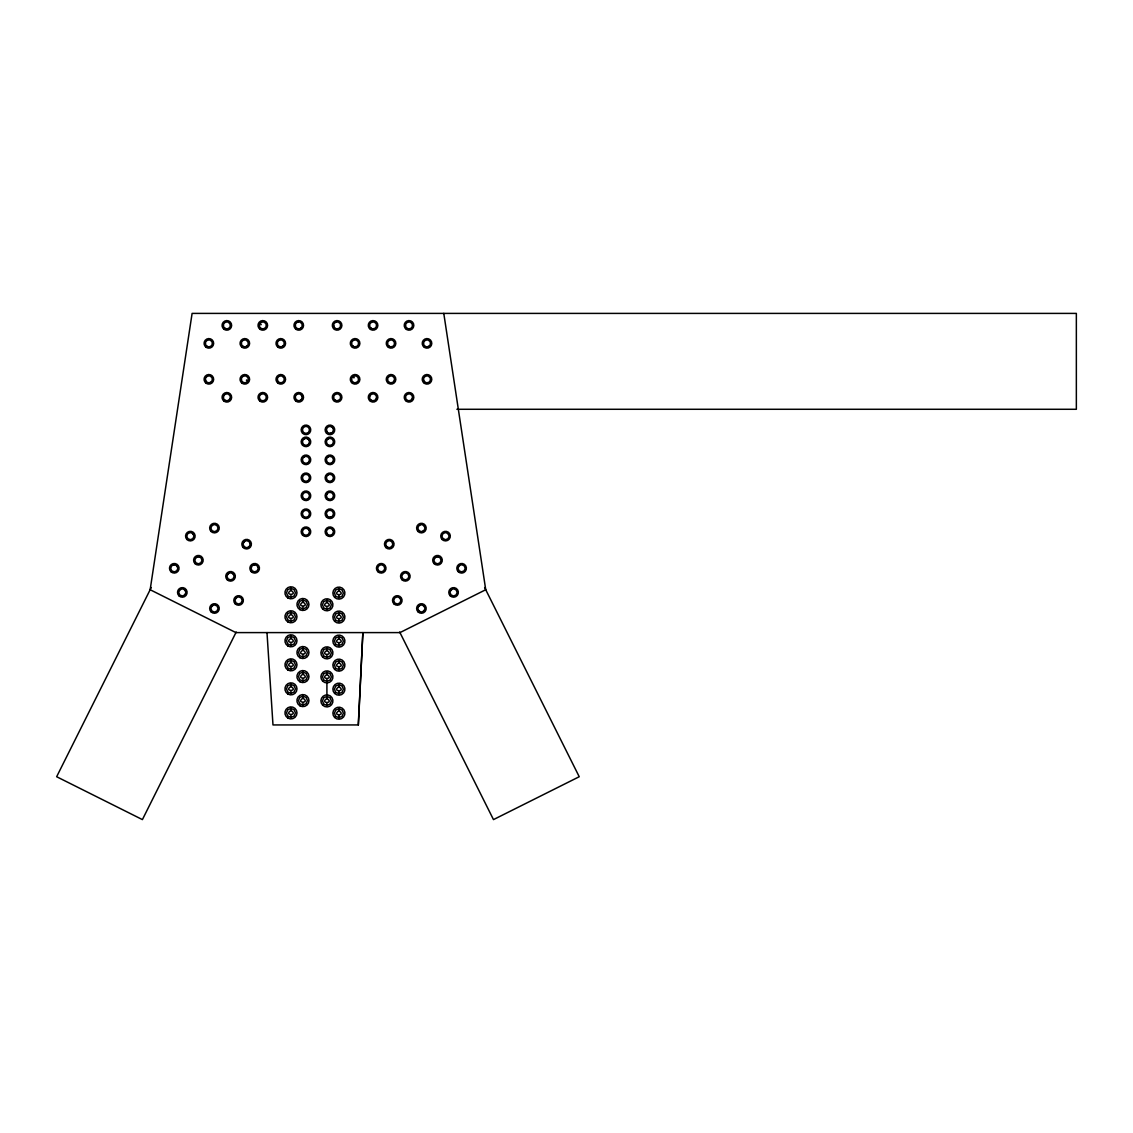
<?xml version="1.0" encoding="UTF-8"?>
<svg xmlns="http://www.w3.org/2000/svg" width="1133" height="1133" viewBox="0 0 1133 1133"><rect width="100%" height="100%" fill="white"/><g stroke="black" fill="none" stroke-linecap="round" stroke-linejoin="round"><path stroke-width="1.5" d="M358.382 724.936L362.872 632.596L358.269 724.936L272.982 724.936L266.991 632.596M304.154 438.74A3.597 3.597 0 0 0 303.417 439.307L302.369 441.856L303.417 444.391L305.952 445.439L308.488 444.391A3.597 3.597 0 0 0 309.068 443.654M308.488 444.391L309.536 441.856L308.488 439.321L305.952 438.273L303.417 439.321M304.154 456.712A3.597 3.597 0 0 0 303.417 457.293L302.369 459.828L303.417 462.363L305.952 463.425L308.488 462.363A3.597 3.597 0 0 0 309.068 461.627M308.488 462.363L309.536 459.828L308.488 457.293L305.952 456.245L303.417 457.293M308.488 480.35L309.536 477.814L308.488 475.265L305.952 474.217L303.417 475.265L302.369 477.814L303.417 480.35L305.952 481.398L308.488 480.35A3.597 3.597 0 0 0 309.068 479.613M327.38 439.321L326.332 441.856L327.38 444.391L329.93 445.439L332.465 444.391L333.513 441.856L332.465 439.321L329.93 438.273L327.38 439.321A3.583 3.583 0 0 1 328.131 438.74M308.488 498.322L309.536 495.787L308.488 493.252L305.952 492.204L303.417 493.252L302.369 495.787L303.417 498.322L305.952 499.37L308.488 498.322A3.597 3.597 0 0 0 309.068 497.585M328.131 456.726A3.583 3.583 0 0 0 327.38 457.293L326.332 459.828L327.38 462.363L329.93 463.425L332.465 462.363A3.583 3.583 0 0 0 333.031 461.627M332.465 462.363L333.513 459.828L332.465 457.293L329.93 456.245L327.38 457.293M328.131 474.699A3.583 3.583 0 0 0 327.38 475.265L326.332 477.814L327.38 480.35L329.93 481.398L332.465 480.35A3.583 3.583 0 0 0 333.031 479.599M332.465 480.35L333.513 477.814L332.465 475.265L329.93 474.217L327.38 475.265M151.241 587.531L56.65 776.728L142.404 819.598L236.216 631.987M329.93 492.204L327.38 493.252L326.332 495.787L327.38 498.322L329.93 499.37L332.465 498.322L333.513 495.787L332.465 493.252L329.93 492.204A3.583 3.583 0 0 1 330.85 492.317M174.27 564.687L171.734 565.749L170.686 568.284L171.734 570.82L174.27 571.868L176.805 570.82L177.853 568.284L176.805 565.749L174.27 564.687A3.597 3.597 0 0 0 173.335 564.815M329.93 517.356L332.465 516.294L333.513 513.759L332.465 511.224L329.93 510.176L327.38 511.224L326.332 513.759L327.38 516.294L329.93 517.356A3.583 3.583 0 0 0 330.85 517.229M254.67 564.687L252.135 565.749L251.073 568.284L252.135 570.82L254.67 571.868L257.205 570.82L258.253 568.284L257.205 565.749L254.67 564.687A3.597 3.597 0 0 0 253.735 564.815M290.954 588.324L287.796 589.642L286.493 592.8L287.796 595.958L290.954 597.261L294.113 595.958L295.43 592.8L294.113 589.642L290.954 588.324L290.954 590.392C299.041 595.604 282.882 595.604 290.954 590.392M302.936 600.008L299.778 601.311L298.475 604.47L299.778 607.628L302.936 608.931L306.108 607.628L307.411 604.47L306.108 601.311L302.936 600.008L302.936 602.076C311.023 607.274 294.863 607.274 302.936 602.076M338.894 588.636L335.736 589.953L334.433 593.111L335.736 596.27L338.894 597.573L342.053 596.27L343.37 593.111L342.053 589.953L338.894 588.636L338.894 590.718C346.981 595.916 330.822 595.916 338.894 590.718M290.954 612.302L287.796 613.604L286.493 616.763L287.796 619.921L290.954 621.238L294.113 619.921L295.43 616.763L294.113 613.604L290.954 612.302L290.954 614.369C299.041 619.567 282.882 619.567 290.954 614.369M326.913 600.32L323.755 601.623L322.452 604.781L323.755 607.939L326.913 609.257L330.071 607.939L331.374 604.781L330.071 601.623L326.913 600.32L326.913 602.388C335 607.585 318.826 607.585 326.913 602.388M338.894 612.613L335.736 613.916L334.433 617.074L335.736 620.233L338.894 621.55L342.053 620.233L343.37 617.074L342.053 613.916L338.894 612.613L338.894 614.681C346.981 619.878 330.822 619.878 338.894 614.681M290.954 636.335L287.796 637.638L286.493 640.796L287.796 643.955L290.954 645.258L294.113 643.955L295.43 640.796L294.113 637.638L290.954 636.335L290.954 638.403C299.041 643.601 282.882 643.601 290.954 638.403M302.936 648.062L299.778 649.379L298.475 652.537L299.778 655.695L302.936 656.998L306.108 655.695L307.411 652.537L306.108 649.379L302.936 648.062L302.936 650.144C311.023 655.341 294.863 655.341 302.936 650.144M338.894 636.647L335.736 637.95L334.433 641.108L335.736 644.266L338.894 645.583L342.053 644.266L343.37 641.108L342.053 637.95L338.894 636.647L338.894 638.715C346.981 643.912 330.822 643.912 338.894 638.715M290.954 660.369L287.796 661.672L286.493 664.83L287.796 667.988L290.954 669.291L294.113 667.988L295.43 664.83L294.113 661.672L290.954 660.369L290.954 662.437C299.041 667.634 282.882 667.634 290.954 662.437M326.913 648.373L323.755 649.691L322.452 652.849L323.755 656.007L326.913 657.31L330.071 656.007L331.374 652.849L330.071 649.691L326.913 648.373L326.913 650.455C335 655.653 318.826 655.653 326.913 650.455M302.936 672.096L299.778 673.413L298.475 676.571L299.778 679.729L302.936 681.032L306.108 679.729L307.411 676.571L306.108 673.413L302.936 672.096L302.936 674.163C311.023 679.375 294.863 679.375 302.936 674.163M338.894 660.681L335.736 661.984L334.433 665.142L335.736 668.3L338.894 669.603L342.053 668.3L343.37 665.142L342.053 661.984L338.894 660.681L338.894 662.748C346.981 667.946 330.822 667.946 338.894 662.748M290.954 684.389L287.796 685.706L286.493 688.864L287.796 692.022L290.954 693.325L294.113 692.022L295.43 688.864L294.113 685.706L290.954 684.389L290.954 686.471C299.041 691.668 282.882 691.668 290.954 686.471M326.913 672.407L323.755 673.724L322.452 676.883L323.755 680.041L326.913 681.344L330.071 680.041L331.374 676.883L330.071 673.724L326.913 672.407L326.913 674.475C335 679.687 318.826 679.687 326.913 674.475M302.936 696.129L299.778 697.432L298.475 700.591L299.778 703.763L302.936 705.066L306.108 703.763L307.411 700.591L306.108 697.432L302.936 696.129L302.936 698.197C311.023 703.409 294.863 703.409 302.936 698.197M338.894 684.7L335.736 686.017L334.433 689.176L335.736 692.334L338.894 693.637L342.053 692.334L343.37 689.176L342.053 686.017L338.894 684.7L338.894 686.782C346.981 691.98 330.822 691.98 338.894 686.782M290.954 708.422L287.796 709.74L286.493 712.898L287.796 716.056L290.954 717.359L294.113 716.056L295.43 712.898L294.113 709.74L290.954 708.422L290.954 710.49C299.041 715.702 282.882 715.702 290.954 710.49M326.913 696.441L323.755 697.758L322.452 700.916L323.755 704.075L326.913 705.377L330.071 704.075L331.374 700.916L330.071 697.758L326.913 696.441L326.913 698.509C335 703.72 318.826 703.72 326.913 698.509M338.894 708.734L335.736 710.051L334.433 713.209L335.736 716.368L338.894 717.671L342.053 716.368L343.37 713.209L342.053 710.051L338.894 708.734L338.894 710.816C346.981 716.014 330.822 716.014 338.894 710.816M456.882 409.282L1076.35 409.282L1076.35 313.402L192.1 313.402L150.151 589.726L235.905 632.596L399.977 632.596L485.731 589.726L443.782 313.402M332.465 427.339L329.93 426.277L327.38 427.339L326.332 429.874L327.38 432.409L329.93 433.457L332.465 432.409L333.513 429.874L332.465 427.339A3.597 3.597 0 0 1 333.031 428.076M448.64 534.323A3.597 3.597 0 0 0 448.073 533.586L445.524 532.538L442.989 533.586L441.941 536.121L442.989 538.657A3.597 3.597 0 0 0 443.725 539.237M442.989 538.657L445.524 539.705L448.073 538.657L449.121 536.121L448.073 533.586M332.465 529.21L329.93 528.148L327.38 529.21L326.332 531.745L327.38 534.28L329.93 535.328L332.465 534.28L333.513 531.745L332.465 529.21A3.583 3.583 0 0 1 333.031 529.947M308.488 529.21L305.952 528.148L303.417 529.21L302.369 531.745L303.417 534.28L305.952 535.328L308.488 534.28L309.536 531.745L308.488 529.21A3.597 3.597 0 0 1 309.068 529.947M399.822 597.898L397.286 596.85L394.751 597.898L393.703 600.433L394.751 602.983L397.286 604.031L399.822 602.983L400.884 600.433L399.822 597.898A3.597 3.597 0 0 0 399.085 597.332M192.893 533.586L190.344 532.538L187.809 533.586L186.761 536.121L187.809 538.657L190.344 539.705L192.893 538.657L193.941 536.121L192.893 533.586A3.597 3.597 0 0 1 193.46 534.323M484.627 587.531L579.232 776.728L493.478 819.598L399.666 631.987M338.894 595.505L338.894 597.573M338.894 619.482L338.894 621.55M338.894 643.502L338.894 645.583M338.894 667.535L338.894 669.603M338.894 691.569L338.894 693.637M338.894 715.603L338.894 717.671M326.913 607.175L326.913 609.257M326.913 655.242L326.913 657.31M326.913 679.276L326.913 681.344M326.913 682.887L326.913 695.096M326.913 703.31L326.913 705.377M302.936 606.863L302.936 608.931M302.936 654.931L302.936 656.998M302.936 678.964L302.936 681.032M302.936 702.998L302.936 705.066M290.954 595.193L290.954 597.261M290.954 619.156L290.954 621.238M290.954 643.19L290.954 645.258M290.954 667.224L290.954 669.291M290.954 691.257L290.954 693.325M290.954 715.291L290.954 717.359M246.654 379.923A1.912 1.912 0 0 1 246.428 380.376M260.987 324.774A1.912 1.912 0 0 1 261.213 324.321M207.084 346.471A3.597 3.597 0 0 1 206.333 345.905M210.681 382.43A3.597 3.597 0 0 1 209.803 382.784M205.767 381.113A3.597 3.597 0 0 1 205.399 380.249M206.333 376.779A3.597 3.597 0 0 1 207.084 376.198M225.056 328.499A3.597 3.597 0 0 1 224.306 327.933M229.39 322.848A3.597 3.597 0 0 1 229.971 323.585M247.376 345.905A3.597 3.597 0 0 1 246.626 346.471M243.028 346.471A3.597 3.597 0 0 1 242.292 345.905M247.376 340.821A3.597 3.597 0 0 1 247.943 341.571M259.698 323.585A3.583 3.583 0 0 1 260.278 322.848M301.307 327.919A3.583 3.583 0 0 1 300.557 328.485M296.973 322.282A3.583 3.583 0 0 1 297.837 321.914M283.321 345.905A3.583 3.583 0 0 1 282.584 346.471M247.943 381.113A3.597 3.597 0 0 1 247.376 381.863M278.251 381.863A3.597 3.597 0 0 1 277.67 381.113M282.584 376.198A3.597 3.597 0 0 1 283.335 376.779M229.957 399.085A3.583 3.583 0 0 1 229.39 399.836M225.92 400.756A3.583 3.583 0 0 1 225.056 400.402M223.385 396.366A3.583 3.583 0 0 1 223.753 395.502M260.264 399.836A3.597 3.597 0 0 1 259.698 399.085M302.242 398.221A3.597 3.597 0 0 1 301.874 399.085M300.557 400.402A3.597 3.597 0 0 1 299.693 400.77M297.837 400.77A3.597 3.597 0 0 1 296.959 400.402M296.223 399.836A3.597 3.597 0 0 1 295.656 399.085M300.557 394.185A3.597 3.597 0 0 1 301.307 394.751M301.874 395.502A3.597 3.597 0 0 1 302.242 396.366M429.549 345.905A3.597 3.597 0 0 1 428.798 346.471M423.884 341.571A3.597 3.597 0 0 1 424.464 340.821M424.464 381.863A3.597 3.597 0 0 1 423.884 381.113M428.798 376.198A3.597 3.597 0 0 1 429.549 376.779M411.562 322.848A3.583 3.583 0 0 1 412.129 323.585M412.143 399.085A3.597 3.597 0 0 1 411.562 399.836M389.256 346.471A3.597 3.597 0 0 1 388.506 345.905M393.59 340.821A3.597 3.597 0 0 1 394.157 341.571M394.157 381.113A3.597 3.597 0 0 1 393.59 381.863M388.506 376.779A3.597 3.597 0 0 1 389.256 376.198M371.27 328.499A3.597 3.597 0 0 1 370.533 327.933M376.17 399.085A3.583 3.583 0 0 1 375.604 399.836M372.148 400.756A3.583 3.583 0 0 1 371.27 400.402M369.599 396.366A3.583 3.583 0 0 1 369.967 395.502M353.298 346.471A3.597 3.597 0 0 1 352.547 345.905M356.881 382.43A3.583 3.583 0 0 1 356.017 382.784M352.561 376.779A3.583 3.583 0 0 1 353.298 376.213M358.552 378.394A3.583 3.583 0 0 1 358.679 379.314M333.64 326.318A3.597 3.597 0 0 1 333.527 325.383M335.311 322.268A3.597 3.597 0 0 1 336.189 321.914M338.909 400.402A3.583 3.583 0 0 1 338.045 400.756M336.189 400.756A3.583 3.583 0 0 1 335.326 400.402M330.85 433.344A3.597 3.597 0 0 1 329.93 433.472M326.814 431.673A3.597 3.597 0 0 1 326.446 430.795M307.751 438.74A3.597 3.597 0 0 1 309.068 440.057M326.46 494.852A3.583 3.583 0 0 1 326.814 493.988M326.814 515.557A3.583 3.583 0 0 1 326.46 514.694M326.814 533.53A3.583 3.583 0 0 1 326.46 532.666M257.786 566.486A3.597 3.597 0 0 1 258.14 567.35M249.487 546.347A3.597 3.597 0 0 1 248.821 547.012M244.445 547.012A3.597 3.597 0 0 1 243.779 546.347M243.779 541.971A3.597 3.597 0 0 1 244.445 541.305M249.954 542.792A3.597 3.597 0 0 1 250.195 543.698M227.691 574.134A3.597 3.597 0 0 1 228.356 573.468M232.732 573.468A3.597 3.597 0 0 1 233.398 574.134M199.55 563.639A3.597 3.597 0 0 1 198.629 563.823M197.227 556.841A3.597 3.597 0 0 1 198.148 556.657M199.096 556.714A3.597 3.597 0 0 1 199.974 557.011M185.529 593.989A3.597 3.597 0 0 1 185.019 594.768M183.9 589.174A3.597 3.597 0 0 1 184.679 589.698M185.302 590.406A3.597 3.597 0 0 1 185.713 591.242M177.385 566.486A3.597 3.597 0 0 1 177.739 567.35M392.103 546.347A3.597 3.597 0 0 1 391.437 547.012M387.061 547.012A3.597 3.597 0 0 1 386.395 546.347M392.57 542.792A3.597 3.597 0 0 1 392.811 543.698M406.705 579.643A3.597 3.597 0 0 1 405.798 579.884M424.733 609.851A3.597 3.597 0 0 1 424.266 610.673M423.6 611.338A3.597 3.597 0 0 1 422.793 611.806M420.031 611.806A3.597 3.597 0 0 1 419.224 611.338M418.559 610.673A3.597 3.597 0 0 1 418.091 609.851M418.091 607.104A3.597 3.597 0 0 1 418.559 606.297M419.224 605.631A3.597 3.597 0 0 1 420.031 605.164M422.793 605.164A3.597 3.597 0 0 1 423.6 605.631M424.266 606.297A3.597 3.597 0 0 1 424.733 607.104M423.784 530.782A3.597 3.597 0 0 1 423.006 531.306M418.7 530.456A3.597 3.597 0 0 1 418.19 529.678M419.04 525.386A3.597 3.597 0 0 1 419.819 524.862M424.11 525.712A3.597 3.597 0 0 1 424.634 526.491M435.893 557.011A3.597 3.597 0 0 1 436.786 556.714M437.72 556.657A3.597 3.597 0 0 1 438.641 556.841M353.822 377.884A1.912 1.912 0 0 1 354.232 377.601M179.779 589.868L178.717 592.403L179.779 594.938L182.314 595.986L184.849 594.938L185.897 592.403L184.849 589.868L182.314 588.806L179.779 589.868M195.853 557.705L194.805 560.24L195.853 562.775L198.388 563.823L200.923 562.775L201.971 560.24L200.923 557.705L198.388 556.657L195.853 557.705M211.928 525.542L210.88 528.077L211.928 530.626L214.463 531.674L217.012 530.626L218.06 528.077L217.012 525.542L214.463 524.494L211.928 525.542M211.928 605.943L210.88 608.478L211.928 611.013L214.463 612.061L217.012 611.013L218.06 608.478L217.012 605.943L214.463 604.895L211.928 605.943M228.016 573.78L226.954 576.315L228.016 578.864L230.551 579.912L233.086 578.864L234.134 576.315L233.086 573.78L230.551 572.731L228.016 573.78M244.091 541.631L243.043 544.166L244.091 546.701L246.626 547.749L249.161 546.701L250.209 544.166L249.161 541.631L246.626 540.568L244.091 541.631M303.417 427.339L302.369 429.874L303.417 432.409L305.952 433.457L308.488 432.409L309.536 429.874L308.488 427.339L305.952 426.277L303.417 427.339M236.046 597.898L234.998 600.433L236.046 602.983L238.581 604.031L241.131 602.983L242.179 600.433L241.131 597.898L238.581 596.85L236.046 597.898M303.417 511.224L302.369 513.759L303.417 516.294L305.952 517.356L308.488 516.294L309.536 513.759L308.488 511.224L305.952 510.176L303.417 511.224M386.721 541.631L385.659 544.166L386.721 546.701L389.256 547.749L391.791 546.701L392.839 544.166L391.791 541.631L389.256 540.568L386.721 541.631M378.677 565.749L377.629 568.284L378.677 570.82L381.212 571.868L383.747 570.82L384.795 568.284L383.747 565.749L381.212 564.687L378.677 565.749M418.87 525.542L417.822 528.077L418.87 530.626L421.405 531.674L423.94 530.626L425.002 528.077L423.94 525.542L421.405 524.494L418.87 525.542M402.796 573.78L401.748 576.315L402.796 578.864L405.331 579.912L407.866 578.864L408.914 576.315L407.866 573.78L405.331 572.731L402.796 573.78M434.959 557.705L433.897 560.24L434.959 562.775L437.494 563.823L440.029 562.775L441.077 560.24L440.029 557.705L437.494 556.657L434.959 557.705M418.87 605.943L417.822 608.478L418.87 611.013L421.405 612.061L423.94 611.013L425.002 608.478L423.94 605.943L421.405 604.895L418.87 605.943M459.077 565.749L458.015 568.284L459.077 570.82L461.613 571.868L464.148 570.82L465.196 568.284L464.148 565.749L461.613 564.687L459.077 565.749M451.033 589.868L449.985 592.403L451.033 594.938L453.568 595.986L456.103 594.938L457.151 592.403L456.103 589.868L453.568 588.806L451.033 589.868M207.268 340.155L205.47 342.223L205.668 344.97L207.736 346.769L210.483 346.571L212.282 344.503L212.083 341.755L210.016 339.957L207.268 340.155M225.255 322.169L223.456 324.25L223.64 326.984L225.722 328.782L228.455 328.598L230.254 326.516L230.07 323.783L227.988 321.984L225.255 322.169M207.268 376.114L205.47 378.181L205.668 380.915L207.736 382.713L210.483 382.529L212.282 380.447L212.083 377.714L210.016 375.915L207.268 376.114M243.227 340.155L241.428 342.223L241.626 344.97L243.694 346.769L246.442 346.571L248.24 344.503L248.042 341.755L245.96 339.957L243.227 340.155M261.199 322.169L259.4 324.25L259.599 326.984L261.681 328.782L264.414 328.598L266.213 326.516L266.014 323.783L263.947 321.984L261.199 322.169M225.255 394.086L223.456 396.153L223.64 398.901L225.722 400.7L228.455 400.501L230.254 398.434L230.07 395.686L227.988 393.887L225.255 394.086M243.227 376.114L241.428 378.181L241.626 380.915L243.694 382.713L246.442 382.529L248.24 380.447L248.042 377.714L245.96 375.915L243.227 376.114M279.185 340.155L277.387 342.223L277.571 344.97L279.653 346.769L282.386 346.571L284.185 344.503L284.001 341.755L281.919 339.957L279.185 340.155M297.158 322.169L295.359 324.25L295.557 326.984L297.625 328.782L300.372 328.598L302.171 326.516L301.973 323.783L299.905 321.984L297.158 322.169M261.199 394.086L259.4 396.153L259.599 398.901L261.681 400.7L264.414 400.501L266.213 398.434L266.014 395.686L263.947 393.887L261.199 394.086M279.185 376.114L277.387 378.181L277.571 380.915L279.653 382.713L282.386 382.529L284.185 380.447L284.001 377.714L281.919 375.915L279.185 376.114M335.51 322.169L333.711 324.25L333.909 326.984L335.977 328.782L338.725 328.598L340.523 326.516L340.325 323.783L338.243 321.984L335.51 322.169M297.158 394.086L295.359 396.153L295.557 398.901L297.625 400.7L300.372 400.501L302.171 398.434L301.973 395.686L299.905 393.887L297.158 394.086M353.482 340.155L351.683 342.223L351.881 344.97L353.963 346.769L356.697 346.571L358.495 344.503L358.297 341.755L356.229 339.957L353.482 340.155M371.468 322.169L369.67 324.25L369.868 326.984L371.936 328.782L374.669 328.598L376.468 326.516L376.283 323.783L374.202 321.984L371.468 322.169M335.51 394.086L333.711 396.153L333.909 398.901L335.977 400.7L338.725 400.501L340.523 398.434L340.325 395.686L338.243 393.887L335.51 394.086M353.482 376.114L351.683 378.181L351.881 380.915L353.963 382.713L356.697 382.529L358.495 380.447L358.297 377.714L356.229 375.915L353.482 376.114M389.44 340.155L387.642 342.223L387.84 344.97L389.908 346.769L392.655 346.571L394.454 344.503L394.256 341.755L392.188 339.957L389.44 340.155M407.427 322.169L405.614 324.25L405.812 326.984L407.894 328.782L410.628 328.598L412.426 326.516L412.228 323.783L410.16 321.984L407.427 322.169M371.468 394.086L369.67 396.153L369.868 398.901L371.936 400.7L374.669 400.501L376.468 398.434L376.283 395.686L374.202 393.887L371.468 394.086M389.44 376.114L387.642 378.181L387.84 380.915L389.908 382.713L392.655 382.529L394.454 380.447L394.256 377.714L392.188 375.915L389.44 376.114M425.399 340.155L423.6 342.223L423.799 344.97L425.866 346.769L428.6 346.571L430.413 344.503L430.214 341.755L428.132 339.957L425.399 340.155M407.427 394.086L405.614 396.153L405.812 398.901L407.894 400.7L410.628 400.501L412.426 398.434L412.228 395.686L410.16 393.887L407.427 394.086M425.399 376.114L423.6 378.181L423.799 380.915L425.866 382.713L428.6 382.529L430.413 380.447L430.214 377.714L428.132 375.915L425.399 376.114M334.632 645.371A6.019 6.019 0 0 0 344.715 642.666A6.019 6.019 0 0 0 337.337 635.287A6.019 6.019 0 0 0 334.632 645.371M302.568 535.13A4.787 4.787 0 0 0 310.584 532.977A4.787 4.787 0 0 0 304.72 527.114A4.787 4.787 0 0 0 302.568 535.13M326.531 445.241A4.787 4.787 0 0 0 334.561 443.088A4.787 4.787 0 0 0 328.683 437.225A4.787 4.787 0 0 0 326.531 445.241M393.902 603.832A4.787 4.787 0 0 0 401.918 601.68A4.787 4.787 0 0 0 396.054 595.816A4.787 4.787 0 0 0 393.902 603.832M206.234 383.322A4.787 4.787 0 0 0 213.655 379.597A4.787 4.787 0 0 0 206.73 375.023A4.787 4.787 0 0 0 206.234 383.322M326.531 499.171A4.787 4.787 0 0 0 334.561 497.033A4.787 4.787 0 0 0 328.683 491.156A4.787 4.787 0 0 0 326.531 499.171M385.857 547.551A4.787 4.787 0 0 0 393.887 545.398A4.787 4.787 0 0 0 388.01 539.535A4.787 4.787 0 0 0 385.857 547.551M178.915 595.788A4.787 4.787 0 0 0 186.945 593.635A4.787 4.787 0 0 0 181.068 587.772A4.787 4.787 0 0 0 178.915 595.788M242.193 347.364A4.787 4.787 0 0 0 249.614 343.653A4.787 4.787 0 0 0 242.689 339.079A4.787 4.787 0 0 0 242.193 347.364M302.568 463.227A4.787 4.787 0 0 0 310.584 461.074A4.787 4.787 0 0 0 304.72 455.197A4.787 4.787 0 0 0 302.568 463.227M242.193 383.322A4.787 4.787 0 0 0 249.614 379.597A4.787 4.787 0 0 0 242.689 375.023A4.787 4.787 0 0 0 242.193 383.322M458.214 571.669A4.787 4.787 0 0 0 466.244 569.517A4.787 4.787 0 0 0 460.366 563.653A4.787 4.787 0 0 0 458.214 571.669M326.531 481.199A4.787 4.787 0 0 0 334.561 479.047A4.787 4.787 0 0 0 328.683 473.183A4.787 4.787 0 0 0 326.531 481.199M211.078 531.476A4.787 4.787 0 0 0 219.094 529.323A4.787 4.787 0 0 0 213.231 523.446A4.787 4.787 0 0 0 211.078 531.476M260.165 401.294A4.787 4.787 0 0 0 267.6 397.584A4.787 4.787 0 0 0 260.661 393.009A4.787 4.787 0 0 0 260.165 401.294M302.568 499.171A4.787 4.787 0 0 0 310.584 497.033A4.787 4.787 0 0 0 304.72 491.156A4.787 4.787 0 0 0 302.568 499.171M278.151 347.364A4.787 4.787 0 0 0 285.573 343.653A4.787 4.787 0 0 0 278.647 339.079A4.787 4.787 0 0 0 278.151 347.364M251.271 571.669A4.787 4.787 0 0 0 259.301 569.517A4.787 4.787 0 0 0 253.424 563.653A4.787 4.787 0 0 0 251.271 571.669M211.078 611.862A4.787 4.787 0 0 0 219.094 609.724A4.787 4.787 0 0 0 213.231 603.847A4.787 4.787 0 0 0 211.078 611.862M302.568 517.158A4.787 4.787 0 0 0 310.584 515.005A4.787 4.787 0 0 0 304.72 509.128A4.787 4.787 0 0 0 302.568 517.158M278.151 383.322A4.787 4.787 0 0 0 285.573 379.597A4.787 4.787 0 0 0 278.647 375.023A4.787 4.787 0 0 0 278.151 383.322M260.165 329.391A4.787 4.787 0 0 0 267.6 325.667A4.787 4.787 0 0 0 260.661 321.092A4.787 4.787 0 0 0 260.165 329.391M186.959 539.506A4.787 4.787 0 0 0 194.975 537.368A4.787 4.787 0 0 0 189.112 531.49A4.787 4.787 0 0 0 186.959 539.506M418.02 611.862A4.787 4.787 0 0 0 426.036 609.724A4.787 4.787 0 0 0 420.173 603.847A4.787 4.787 0 0 0 418.02 611.862M326.531 517.158A4.787 4.787 0 0 0 334.561 515.005A4.787 4.787 0 0 0 328.683 509.128A4.787 4.787 0 0 0 326.531 517.158M235.197 603.832A4.787 4.787 0 0 0 243.213 601.68A4.787 4.787 0 0 0 237.349 595.816A4.787 4.787 0 0 0 235.197 603.832M243.241 547.551A4.787 4.787 0 0 0 251.257 545.398A4.787 4.787 0 0 0 245.394 539.535A4.787 4.787 0 0 0 243.241 547.551M170.885 571.669A4.787 4.787 0 0 0 178.901 569.517A4.787 4.787 0 0 0 173.023 563.653A4.787 4.787 0 0 0 170.885 571.669M326.531 433.259A4.787 4.787 0 0 0 334.561 431.106A4.787 4.787 0 0 0 328.683 425.243A4.787 4.787 0 0 0 326.531 433.259M302.568 433.259A4.787 4.787 0 0 0 310.584 431.106A4.787 4.787 0 0 0 304.72 425.243A4.787 4.787 0 0 0 302.568 433.259M302.568 481.199A4.787 4.787 0 0 0 310.584 479.047A4.787 4.787 0 0 0 304.72 473.183A4.787 4.787 0 0 0 302.568 481.199M296.124 401.294A4.787 4.787 0 0 0 303.545 397.584A4.787 4.787 0 0 0 296.619 393.009A4.787 4.787 0 0 0 296.124 401.294M296.124 329.391A4.787 4.787 0 0 0 303.545 325.667A4.787 4.787 0 0 0 296.619 321.092A4.787 4.787 0 0 0 296.124 329.391M377.827 571.669A4.787 4.787 0 0 0 385.843 569.517A4.787 4.787 0 0 0 379.966 563.653A4.787 4.787 0 0 0 377.827 571.669M195.003 563.625A4.787 4.787 0 0 0 203.019 561.486A4.787 4.787 0 0 0 197.142 555.609A4.787 4.787 0 0 0 195.003 563.625M442.139 539.506A4.787 4.787 0 0 0 450.155 537.368A4.787 4.787 0 0 0 444.292 531.49A4.787 4.787 0 0 0 442.139 539.506M450.183 595.788A4.787 4.787 0 0 0 458.199 593.635A4.787 4.787 0 0 0 452.322 587.772A4.787 4.787 0 0 0 450.183 595.788M434.095 563.625A4.787 4.787 0 0 0 442.125 561.486A4.787 4.787 0 0 0 436.247 555.609A4.787 4.787 0 0 0 434.095 563.625M352.448 383.322A4.787 4.787 0 0 0 359.883 379.597A4.787 4.787 0 0 0 352.944 375.023A4.787 4.787 0 0 0 352.448 383.322M224.207 329.391A4.787 4.787 0 0 0 231.642 325.667A4.787 4.787 0 0 0 224.716 321.092A4.787 4.787 0 0 0 224.207 329.391M388.407 383.322A4.787 4.787 0 0 0 395.828 379.597A4.787 4.787 0 0 0 388.902 375.023A4.787 4.787 0 0 0 388.407 383.322M418.02 531.476A4.787 4.787 0 0 0 426.036 529.323A4.787 4.787 0 0 0 420.173 523.446A4.787 4.787 0 0 0 418.02 531.476M424.365 383.322A4.787 4.787 0 0 0 431.786 379.597A4.787 4.787 0 0 0 424.861 375.023A4.787 4.787 0 0 0 424.365 383.322M406.379 401.294A4.787 4.787 0 0 0 413.814 397.584A4.787 4.787 0 0 0 406.874 393.009A4.787 4.787 0 0 0 406.379 401.294M370.434 329.391A4.787 4.787 0 0 0 377.856 325.667A4.787 4.787 0 0 0 370.93 321.092A4.787 4.787 0 0 0 370.434 329.391M406.379 329.391A4.787 4.787 0 0 0 413.814 325.667A4.787 4.787 0 0 0 406.874 321.092A4.787 4.787 0 0 0 406.379 329.391M352.448 347.364A4.787 4.787 0 0 0 359.883 343.653A4.787 4.787 0 0 0 352.944 339.079A4.787 4.787 0 0 0 352.448 347.364M370.434 401.294A4.787 4.787 0 0 0 377.856 397.584A4.787 4.787 0 0 0 370.93 393.009A4.787 4.787 0 0 0 370.434 401.294M326.531 535.13A4.787 4.787 0 0 0 334.561 532.977A4.787 4.787 0 0 0 328.683 527.114A4.787 4.787 0 0 0 326.531 535.13M388.407 347.364A4.787 4.787 0 0 0 395.828 343.653A4.787 4.787 0 0 0 388.902 339.079A4.787 4.787 0 0 0 388.407 347.364M326.531 463.227A4.787 4.787 0 0 0 334.561 461.074A4.787 4.787 0 0 0 328.683 455.197A4.787 4.787 0 0 0 326.531 463.227M401.946 579.714A4.787 4.787 0 0 0 409.962 577.561A4.787 4.787 0 0 0 404.084 571.683A4.787 4.787 0 0 0 401.946 579.714M206.234 347.364A4.787 4.787 0 0 0 213.655 343.653A4.787 4.787 0 0 0 206.73 339.079A4.787 4.787 0 0 0 206.234 347.364M302.568 445.241A4.787 4.787 0 0 0 310.584 443.088A4.787 4.787 0 0 0 304.72 437.225A4.787 4.787 0 0 0 302.568 445.241M227.152 579.714A4.787 4.787 0 0 0 235.182 577.561A4.787 4.787 0 0 0 229.305 571.683A4.787 4.787 0 0 0 227.152 579.714M424.365 347.364A4.787 4.787 0 0 0 431.786 343.653A4.787 4.787 0 0 0 424.861 339.079A4.787 4.787 0 0 0 424.365 347.364M334.476 329.391A4.787 4.787 0 0 0 341.897 325.667A4.787 4.787 0 0 0 334.971 321.092A4.787 4.787 0 0 0 334.476 329.391M224.207 401.294A4.787 4.787 0 0 0 231.642 397.584A4.787 4.787 0 0 0 224.716 393.009A4.787 4.787 0 0 0 224.207 401.294M334.476 401.294A4.787 4.787 0 0 0 341.897 397.584A4.787 4.787 0 0 0 334.971 393.009A4.787 4.787 0 0 0 334.476 401.294M287.952 598.012A6.019 6.019 0 0 0 296.988 592.8A6.019 6.019 0 0 0 287.952 587.574A6.019 6.019 0 0 0 287.952 598.012M287.952 718.11A6.019 6.019 0 0 0 296.988 712.898A6.019 6.019 0 0 0 287.952 707.672A6.019 6.019 0 0 0 287.952 718.11M287.952 694.076A6.019 6.019 0 0 0 296.988 688.864A6.019 6.019 0 0 0 287.952 683.638A6.019 6.019 0 0 0 287.952 694.076M287.952 646.008A6.019 6.019 0 0 0 296.988 640.796A6.019 6.019 0 0 0 287.952 635.585A6.019 6.019 0 0 0 287.952 646.008M287.952 621.989A6.019 6.019 0 0 0 296.988 616.763A6.019 6.019 0 0 0 287.952 611.551A6.019 6.019 0 0 0 287.952 621.989M287.952 670.042A6.019 6.019 0 0 0 296.988 664.83A6.019 6.019 0 0 0 287.952 659.618A6.019 6.019 0 0 0 287.952 670.042M299.933 705.817A6.019 6.019 0 0 0 308.969 700.591A6.019 6.019 0 0 0 299.933 695.379A6.019 6.019 0 0 0 299.933 705.817M299.933 681.783A6.019 6.019 0 0 0 308.969 676.571A6.019 6.019 0 0 0 299.933 671.345A6.019 6.019 0 0 0 299.933 681.783M299.933 609.681A6.019 6.019 0 0 0 308.969 604.47A6.019 6.019 0 0 0 299.933 599.258A6.019 6.019 0 0 0 299.933 609.681M299.933 657.749A6.019 6.019 0 0 0 308.969 652.537A6.019 6.019 0 0 0 299.933 647.311A6.019 6.019 0 0 0 299.933 657.749M334.632 597.374A6.019 6.019 0 0 0 344.715 594.669A6.019 6.019 0 0 0 337.337 587.291A6.019 6.019 0 0 0 334.632 597.374M334.632 717.458A6.019 6.019 0 0 0 344.715 714.767A6.019 6.019 0 0 0 337.337 707.389A6.019 6.019 0 0 0 334.632 717.458M334.632 693.438A6.019 6.019 0 0 0 344.715 690.733A6.019 6.019 0 0 0 337.337 683.355A6.019 6.019 0 0 0 334.632 693.438M334.632 621.337A6.019 6.019 0 0 0 344.715 618.632A6.019 6.019 0 0 0 337.337 611.254A6.019 6.019 0 0 0 334.632 621.337M334.632 669.405A6.019 6.019 0 0 0 344.715 666.7A6.019 6.019 0 0 0 337.337 659.321A6.019 6.019 0 0 0 334.632 669.405M322.65 705.165A6.019 6.019 0 0 0 332.734 702.474A6.019 6.019 0 0 0 325.355 695.096A6.019 6.019 0 0 0 322.65 705.165M322.65 681.131A6.019 6.019 0 0 0 332.734 678.44A6.019 6.019 0 0 0 325.355 671.062A6.019 6.019 0 0 0 322.65 681.131M322.65 609.044A6.019 6.019 0 0 0 332.734 606.339A6.019 6.019 0 0 0 325.355 598.96A6.019 6.019 0 0 0 322.65 609.044M322.65 657.112A6.019 6.019 0 0 0 332.734 654.407A6.019 6.019 0 0 0 325.355 647.028A6.019 6.019 0 0 0 322.65 657.112"/></g></svg>
